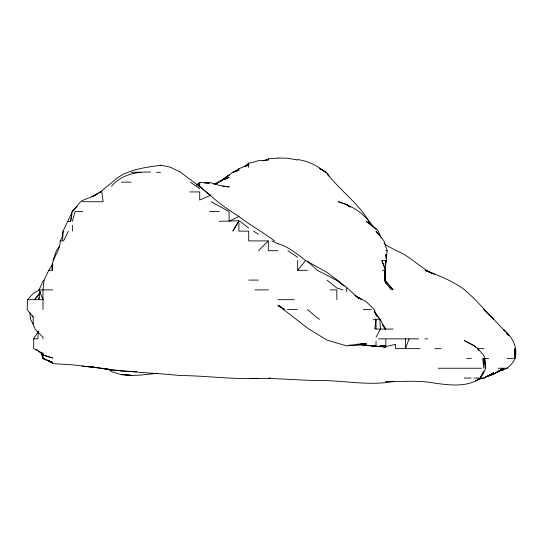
<?xml version="1.0" encoding="UTF-8"?>
<svg xmlns="http://www.w3.org/2000/svg" width="543" height="543" viewBox="0 0 543 543"><rect width="100%" height="100%" fill="white"/><g stroke="black" fill="none" stroke-linecap="round" stroke-linejoin="round"><path stroke-width="0.81" d="M38.39 331.162L33.72 338.859L33.673 348.654L42.992 353.534L42.992 358.448L52.786 363.057L49.277 360.959M384.729 280.086L385.822 283.046L384.729 280.086L384.878 270.292L384.709 280.086L385.822 283.052L391.388 289.887M384.722 276.007L384.858 280.086L393.118 289.887L385.822 281.505L385.163 280.086L385.822 260.497L385.286 264.577M38.153 331.515L37.922 338.859L33.72 338.859M39.503 289.887L33.198 293.464L27.605 299.682L27.15 309.476L33.198 317.153L33.198 324.171L35.071 329.065L42.992 337.339L42.992 338.859M160.531 165.282C143.651 167.719 125.263 169.62 112.374 182.136L100.353 191.93L91.971 196.702L82.176 200.55L80.608 201.731L72.382 211.526L63.056 231.114L62.581 240.909L60.151 240.909C60.612 251.816 50.166 259.167 52.264 270.292L48.782 270.292L44.071 280.086L42.992 289.887L42.992 309.476M385.109 274.378L384.709 280.086L385.673 270.292L381.919 260.497L386.738 260.497L385.822 254.307L386.059 258.176M385.279 271.928L385.394 270.292L381.919 260.497M52.264 270.292L52.786 263.979L48.782 270.292M63.056 231.114L62.581 236.409L60.151 240.909M499.282 370.781C506.531 370.231 512.117 364.828 514.995 358.448C518.26 347.106 511.879 336.368 503.368 329.323L504.963 331.23M386.358 258.868L387.173 250.703L383.976 240.909L376.027 231.114L378.376 234.61M373.211 319.27L376.027 319.27L374.785 329.065L376.027 328.624M385.286 264.828L385.822 260.497M67.475 221.32L70.638 221.32L72.09 211.526L77.092 206.388M70.638 221.32L71.941 213.969M40.284 291.516L38.601 299.682L39.381 297.421M385.286 263.267L385.822 260.925L386.528 260.497L385.347 264.943M72.382 221.32L75.077 211.526L82.841 211.526M53.01 260.497L56.384 250.703L59.248 246.793M419.922 348.654L405.411 348.654L409.103 338.859M27.605 299.682L42.992 299.682L39.055 289.887L42.992 281.07L44.071 280.086M387.458 381.451L385.822 381.498C402.159 381.858 418.626 380.012 434.8 383.182C450.011 385.204 467.414 387.519 480.698 378.043L483.772 371.229L480.759 376.679M219.304 221.32L238.9 220.696L232.859 231.114L238.9 221.32M63.497 240.909L68.411 231.114M376.027 337.278L380.426 329.065L379.835 319.27L374.426 311.492M480.949 376.693L483.772 372.661L485.714 368.242L484.437 358.448L484.96 364.163M40.528 291.842L34.664 299.682L40.345 292.494M307.46 270.292L297.666 270.292L305.614 260.497L327.049 272.416L336.85 279.849M72.382 211.526L75.151 208.641M111.559 186.161C118.795 177.473 129.892 173.237 140.949 172.369M258.488 250.703L268.283 240.909L268.283 250.703L278.077 250.703M196.654 184.98L199.715 182.38L209.51 183.066L207.059 183.262M100.876 191.93L101.765 191.177M244.119 166.837L248.694 163.104L252.461 162.547L258.488 160.653L268.283 160.266L268.283 158.889L278.077 158.156M197.754 184.45L199.715 182.889L196.22 185.068M220.614 181.199L232.689 172.341L238.9 170.203L238.9 168.825M214.302 184.416L219.304 181.165L229.098 177.371L224.578 179.57M245.891 166.531L248.694 164.699L238.9 168.751L232.893 172.341L238.9 170.203M507.359 368.242L503.368 368.242L493.573 374.249L488.293 375.851M503.368 368.242L493.573 374.046L483.772 378.043L477.243 379.509M216.508 183.704L219.304 182.136L214.03 184.321M97.516 193.831L91.971 196.865L97.591 193.831M98.907 193.07L100.984 191.93M197.618 184.824L199.715 183.69L197.455 184.81M274.514 240.909C263.063 232.166 250.262 225.365 238.9 216.467L229.098 221.32L229.098 211.526L211.105 201.731M209.51 195.779L199.715 200.014L199.715 191.93L189.921 191.93M475.519 380.65L482.455 378.043L478.6 379.034M263.009 160.857L268.283 158.889M500.354 370.306L503.368 369.206L493.573 374.046L488.293 375.776M498.094 371.324L503.368 369.627L500.103 370.441M198.209 186.018L199.715 185.563L198.209 186.018M500.354 370.217L502.614 369.559M500.103 370.251L502.546 369.566M405.411 348.552L395.616 348.654L395.616 344.391L385.822 346.563L385.822 338.859L378.478 338.859M204.616 183.134L209.51 182.421L219.304 185.339L229.098 186.907L226.655 186.738M393.987 381.43C368.507 386.209 342.85 380.134 317.255 380.473C294.924 380.236 272.667 377.636 250.323 378.62M357.253 344.133L358.889 343.984M360.518 343.841L366.233 343.332L346.644 345.925L327.049 340.101L308.879 329.065L278.077 305.322L281.315 307.399M157.266 373.279L140.949 375.064L131.148 375.498L121.354 374.378L131.148 375.322L121.354 374.724L111.559 371.697L109.265 369.722M227.469 186.704L229.098 186.575L222.569 186.351M270.747 378.186L268.283 378.335L269.925 378.2M380.114 345.864L385.822 345.579L376.027 346.617L371.134 345.626M150.737 171.995L131.148 172.341M362.968 344.33L366.233 344.228L356.439 345.267L349.095 345.124M250.323 378.58L258.488 378.403C232.302 379.53 206.292 375.715 180.127 375.539C154.076 372.837 127.754 372.335 101.928 368.242L72.382 364.815L52.786 363.627L48.571 360.803M136.863 371.629L121.354 371.045L119.922 370.482M156.533 172.341L160.531 172.341M121.354 182.136L131.148 182.136M82.176 201.731L103.129 201.731L101.765 191.93M209.51 211.526L219.304 211.526M268.283 240.909L248.694 240.909L248.694 231.114L238.9 231.114L238.9 220.696M385.822 250.703L387.173 250.703M382.489 270.292L385.673 270.292M248.694 280.086L258.488 280.086M39.055 289.887L52.786 289.887M254.979 289.887L268.378 289.887M330.103 289.887L336.85 289.887L336.85 299.682M278.077 299.682L294.265 299.682M287.396 309.476L297.394 309.476M363.342 309.476L371.337 309.476M377.161 319.27L379.835 319.27M382.523 324.497L385.822 329.065L376.027 329.065L376.027 319.27M385.992 329.065L393.139 329.065M386.44 338.859L418.619 338.859M424.999 338.859L427.728 338.859M434.862 348.654L441.072 348.654M478.322 350.289L477.935 348.654L483.772 348.654M466.756 358.448L471.344 358.448M484.587 358.448L488.632 358.448M507.06 358.448L513.162 358.448M513.929 358.448L514.995 358.448L514.716 348.654L514.961 358.448M438.167 368.242L481.322 368.242M497.999 368.242L503.001 368.242M464.184 378.043L471.154 378.043M473.978 378.043L480.698 378.043M278.077 158.04L287.871 158.237L297.666 160.049L297.666 159.588C308.18 160.83 317.574 165.914 325.8 172.341L320.105 168.9M94.421 367.116L82.176 366.24L91.971 367.02L111.559 369.844L105.844 368.914M368.683 345.497L358.068 344.669M370.312 345.619L376.027 346.054L366.233 345.491L361.339 344.527M121.354 370.93L111.559 370.177L102.579 368.405L104.215 368.643M376.849 346.162L385.822 347.262L380.114 346.162M376.027 341.194L376.027 346.515L362.154 344.588M371.134 345.579L376.027 346.515M160.531 165.092L170.332 167.21L180.127 171.955L199.715 186.582L210.603 195.541L199.715 186.582M342.959 289.887L336.85 288.021L327.049 280.086M42.992 358.55L52.786 362.419L42.992 358.448L41.349 353.174M434.047 274.045L424.999 270.448C438.649 275.369 452.353 280.874 464.184 289.412L473.978 298.385L505.499 331.732M278.077 243.753C288.679 246.834 297.041 253.934 305.614 260.497M271.805 240.909L278.077 243.814M281.837 307.311L278.077 305.505L284.559 309.476L282.611 308.227M434.054 273.977C420.133 268.439 410.474 255.902 396.329 250.703L385.822 244.981L384.016 243.237M341.744 284.233L336.85 280.086L346.644 287.396L356.439 296.519L366.233 301.636L374.181 309.476L376.027 314.397L374.426 311.587M483.772 358.991L482.761 358.448L483.772 368.242L483.772 358.448M336.85 280.432L317.255 270.292L307.46 261.183M319.372 168.371L326.418 172.341L329.296 176.489M356.439 296.519L361.285 299.281L355.041 295.453M319.617 319.27L317.255 317.899L307.46 309.476M253.5 231.114L258.488 234.209M355.041 295.372L356.439 296.281M238.9 216.467C228.603 209.815 218.252 203.116 209.51 194.428M287.871 250.703L297.666 257.287M41.01 352.203L42.992 353.534M349.258 206.523L346.644 204.704C357.138 208.912 366.186 216.433 372.349 225.888M359.032 298.304L356.439 296.464L358.998 298.304M190.403 182.136L199.715 188.74M350.561 207.331L346.644 204.541L338.323 201.731L346.644 204.589L348.484 206.32M240.101 221.32L248.694 228.108M373.414 227.015L366.233 221.32L376.027 228.773L378.267 231.114L381.267 237.895M374.724 228.053L376.027 229.085L368.412 221.32L371.969 225.888M337.115 280.086L344.099 286.161M36.327 349.183L37.535 350.242M38.75 351.301L42.992 355L52.786 358.02L42.992 354.973L41.607 352.882M475.627 347.181L473.978 345.701L464.184 340.502L473.978 345.599L477.867 348.654L483.772 355.495L484.913 358.448L485.34 368.242L485.184 366.613M376.027 314.73L380.12 319.27L385.292 329.065L382.958 325.569M506.565 333.137L508.167 335.045M506.565 333.029L508.696 335.622M383.833 326.452L385.822 329.065M328.4 175.43L327.049 173.414C340.169 190.837 359.086 203.53 369.735 222.718M376.027 314.689L376.794 315.999M33.198 324.171L30.517 319.27L29.879 312.741M32.532 315.761L33.198 317.153M385.17 276.027L385.822 277.459L385.347 275.864M477.935 348.654L478.492 350.16M42.402 297.231L42.992 299.682M42.992 358.448L41.926 353.554L42.904 358.448M384.763 277.643L385.13 280.086L384.831 275.192M405.411 338.859L405.411 348.654M346.644 287.396L346.644 291.639M297.666 260.497L297.666 270.292M248.694 163.104L248.694 167.529M199.715 182.38L199.715 187.138M72.382 225.311L72.382 231.114M229.098 175.097L220.696 181.199L229.098 175.097M493.573 372.79L483.772 378.057L493.573 372.79M493.573 319.23L483.772 309.476L493.573 319.27"/></g></svg>
